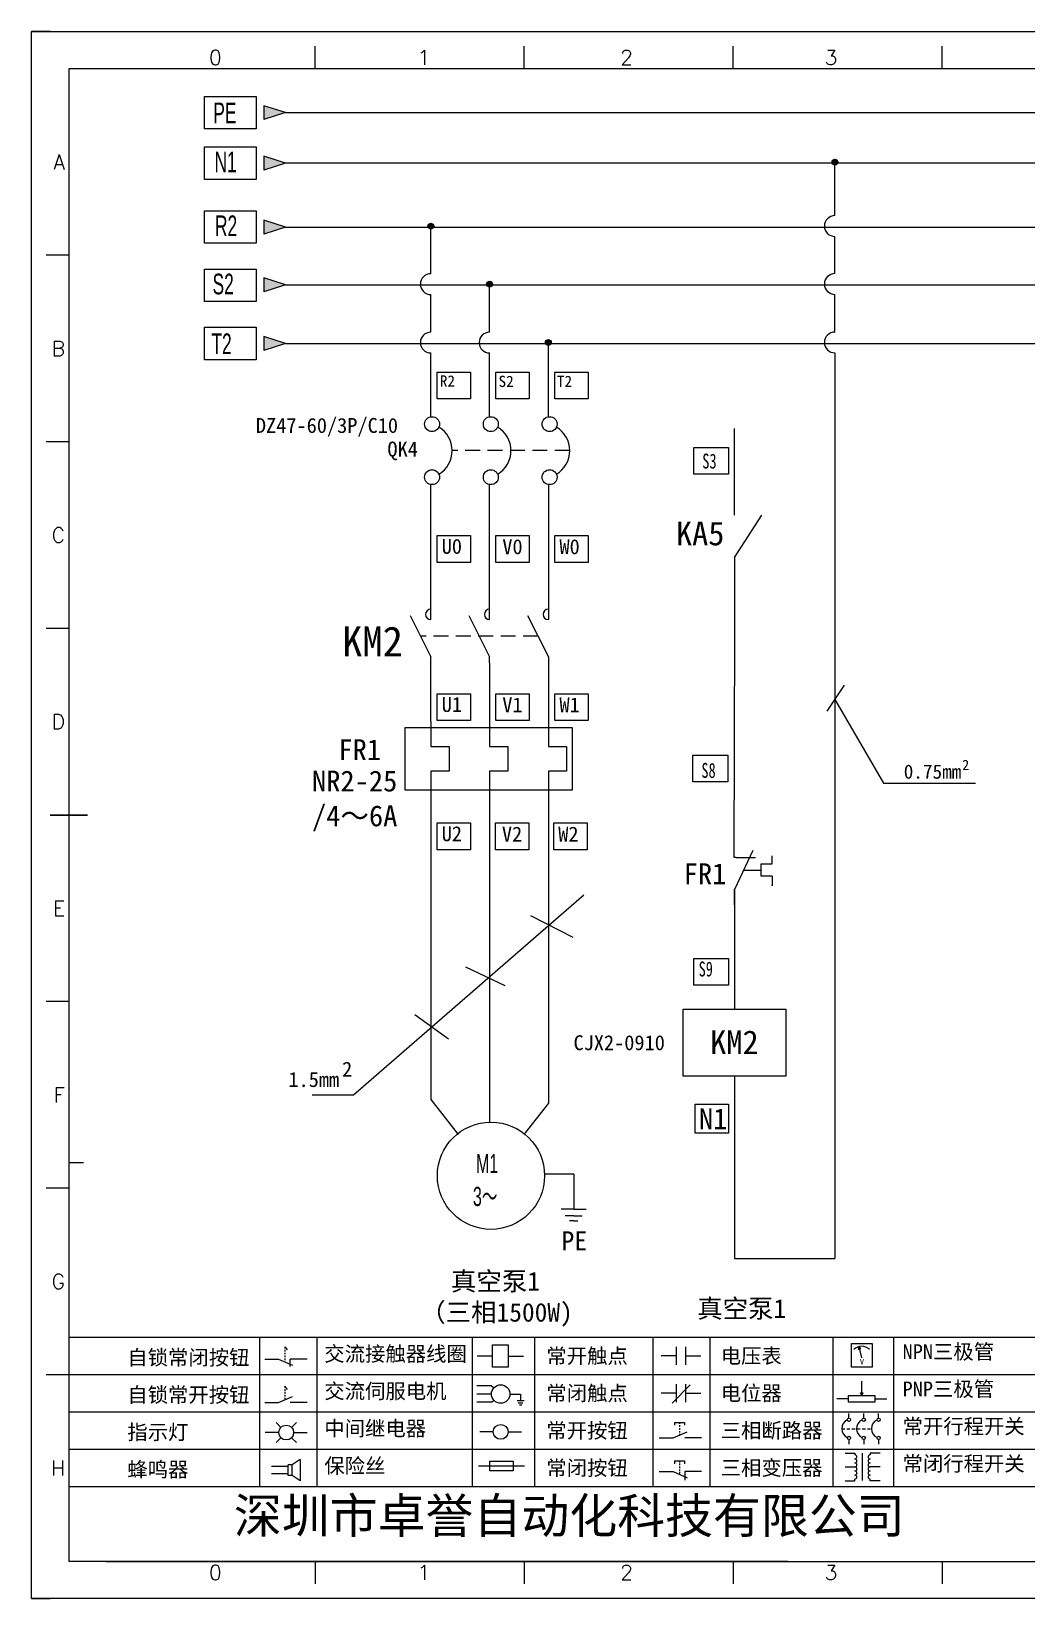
# Model space of a CAD drawing. Header units: millimetres. Extents: x -300 to 54435, y -106 to 60527.
# Drawn here: x 451.1 to 584.5, y 1904.7 to 2114.7 of the extents above; entities that cross this region are included whole.
import ezdxf
from ezdxf.enums import TextEntityAlignment as Align

# ---------------------------------------------------------------- set-up
doc = ezdxf.new("R2010")
doc.units = ezdxf.units.MM
doc.linetypes.add('ACISOWELD', pattern=[3, 2, -1])
for name, color, linetype in [('AE_BOR', 1, 'Continuous'), ('MISC', 2, 'Continuous'), ('SYMS', 7, 'Continuous')]:
    doc.layers.add(name, color=color, linetype=linetype)
doc.styles.get("Standard").update_dxf_attribs({"font": ''})
doc.styles.add('WD', font='romans.shx', dxfattribs={"width": 0.8, "bigfont": 'gbcbig.shx'})
doc.styles.add('样式 0', font='')
doc.styles.add('样式 2', font='')
doc.styles.add('样式 8', font='arial.ttf', dxfattribs={"width": 0.6, "height": 2.5})
doc.styles.add('汉字', font='')
doc.styles.get('Standard').set_extended_font_data('SimSun')
doc.styles.get('样式 0').set_extended_font_data('KaiTi_GB2312')
doc.styles.get('样式 2').set_extended_font_data('NSimSun')
doc.styles.get('汉字').set_extended_font_data('新宋体')

# ---------------------------------------------------------------- blocks, each defined once
blk = doc.blocks.new('WDDOT')
blk.add_hatch(color=256).paths.add_polyline_path([(0.5, 0, 1), (-0.5, 0, 1)])
blk.add_circle((0, 0), 0.5)
blk = doc.blocks.new('*U4')
at = {"linetype": 'ByBlock'}
for p, q in [((-1909.23, -780.45), (-1909.23, -780.67)), ((-1909.23, -780.45), (-1908.92, -780.84)), ((-1909.23, -780.84), (-1909.23, -781.05)), ((-1911.92, -782.07), (-1910.06, -782.07)), ((-1910.06, -782.07), (-1908.18, -782.88)), ((-1909.23, -781.23), (-1909.23, -781.44)), ((-1909.23, -781.61), (-1909.23, -781.83)), ((-1909.23, -782), (-1909.23, -782.21)), ((-1909.23, -782.38), (-1909.23, -782.43)), ((-1908.52, -783.07), (-1908.52, -782.07)), ((-1906.25, -782.07), (-1908.52, -782.07))]:
    blk.add_line(p, q, dxfattribs=at)
blk = doc.blocks.new('*U6')
at = {"linetype": 'ByBlock'}
for p, q in [((-1908.88, -791.17), (-1909.23, -790.71)), ((-1909.23, -790.71), (-1909.23, -790.92)), ((-1909.23, -791.09), (-1909.23, -791.31)), ((-1909.23, -791.48), (-1909.23, -791.69)), ((-1911.92, -792.89), (-1910.06, -792.89)), ((-1910.06, -792.89), (-1908.18, -792.08)), ((-1909.23, -791.86), (-1909.23, -792.08)), ((-1909.23, -792.25), (-1909.23, -792.47)), ((-1906.25, -792.89), (-1908.52, -792.89))]:
    blk.add_line(p, q, dxfattribs=at)
blk = doc.blocks.new('蜂鸣器')
at = {"linetype": 'ByBlock'}
for p, q in [((-1907.17, -795.53), (-1908.25, -796.26)), ((-1907.17, -795.53), (-1907.17, -798.41)), ((-1908.8, -796.48), (-1911.01, -796.48)), ((-1908.8, -797.46), (-1911.01, -797.46)), ((-1908.25, -796.26), (-1908.8, -796.26)), ((-1908.8, -797.68), (-1908.8, -796.26)), ((-1908.25, -797.68), (-1908.8, -797.68)), ((-1908.25, -797.68), (-1908.25, -796.26)), ((-1907.17, -798.41), (-1908.25, -797.68))]:
    blk.add_line(p, q, dxfattribs=at)
blk = doc.blocks.new('指示灯')
at = {"linetype": 'ByBlock'}
for p, q in [((-1854.25, -776.92), (-1856.06, -776.92)), ((-1854.62, -775.59), (-1853.97, -776.23)), ((-1851.9, -775.59), (-1852.54, -776.23)), ((-1852.26, -776.92), (-1850.45, -776.92)), ((-1854.62, -778.25), (-1853.97, -777.61)), ((-1851.9, -778.25), (-1852.54, -777.61))]:
    blk.add_line(p, q, dxfattribs=at)
blk.add_circle((-1853.26, -776.92), 0.992, dxfattribs=at)
blk = doc.blocks.new('交流接触器线圈')
at = {"linetype": 'ByBlock'}
for p, q in [((-1880.82, -781.77), (-1882.87, -781.77)), ((-1878.72, -781.77), (-1876.67, -781.77))]:
    blk.add_line(p, q, dxfattribs=at)
blk.add_lwpolyline([(-1880.82, -780.28), (-1878.72, -780.28), (-1878.72, -783.26), (-1880.82, -783.26)], close=True, dxfattribs=at)
blk = doc.blocks.new('交流伺服电机')
at = {"linetype": 'ByBlock'}
for p, q in [((-1880.97, -785.75), (-1882.94, -785.75)), ((-1880.97, -786.85), (-1882.94, -786.85)), ((-1880.97, -785.75), (-1880.65, -786.03)), ((-1878.49, -786.85), (-1877.07, -786.85)), ((-1877.07, -786.85), (-1877.07, -787.72)), ((-1880.97, -787.94), (-1882.94, -787.94)), ((-1880.97, -787.94), (-1880.65, -787.67)), ((-1877.54, -787.72), (-1876.59, -787.72)), ((-1877.38, -788.01), (-1876.75, -788.01)), ((-1877.23, -788.29), (-1876.9, -788.29))]:
    blk.add_line(p, q, dxfattribs=at)
blk.add_circle((-1879.73, -786.85), 1.24, dxfattribs=at)
blk = doc.blocks.new('中间继电器')
at = {"linetype": 'ByBlock'}
for p, q in [((-1880.72, -791.92), (-1882.54, -791.92)), ((-1878.74, -791.92), (-1876.92, -791.92))]:
    blk.add_line(p, q, dxfattribs=at)
blk.add_circle((-1879.73, -791.92), 0.992, dxfattribs=at)
blk = doc.blocks.new('保险丝')
at = {"linetype": 'ByBlock'}
blk.add_line((-1882.72, -796.49), (-1876.55, -796.49), dxfattribs=at)
blk.add_lwpolyline([(-1881.2, -795.86), (-1878.06, -795.86), (-1878.06, -797.12), (-1881.2, -797.12)], close=True, dxfattribs=at)
blk = doc.blocks.new('常开按钮')
at = {"linetype": 'ByBlock'}
for p, q in [((-1910.06, -787.73), (-1908.18, -786.93)), ((-1909.9, -785.68), (-1908.56, -785.68)), ((-1909.9, -785.68), (-1909.9, -786.07)), ((-1909.23, -785.68), (-1909.23, -785.89)), ((-1909.23, -786.06), (-1909.23, -786.28)), ((-1909.23, -786.45), (-1909.23, -786.67)), ((-1909.23, -786.84), (-1909.23, -787.05)), ((-1909.23, -787.22), (-1909.23, -787.38)), ((-1908.56, -785.68), (-1908.56, -786.07)), ((-1911.92, -787.73), (-1910.06, -787.73)), ((-1906.25, -787.73), (-1908.52, -787.73))]:
    blk.add_line(p, q, dxfattribs=at)
blk = doc.blocks.new('常开触点')
at = {"linetype": 'ByBlock'}
for p, q in [((-1853.82, -782.99), (-1853.82, -780.56)), ((-1852.6, -782.99), (-1852.6, -780.56)), ((-1853.82, -781.77), (-1855.88, -781.77)), ((-1852.6, -781.77), (-1850.55, -781.77))]:
    blk.add_line(p, q, dxfattribs=at)
blk = doc.blocks.new('常闭触点')
at = {"linetype": 'ByBlock'}
for p, q in [((-1853.82, -786.77), (-1855.88, -786.77)), ((-1852.01, -785.66), (-1854.43, -788.1)), ((-1853.82, -787.99), (-1853.82, -785.56)), ((-1852.6, -787.99), (-1852.6, -785.56)), ((-1852.6, -786.77), (-1850.55, -786.77))]:
    blk.add_line(p, q, dxfattribs=at)
blk = doc.blocks.new('常闭按钮')
at = {"linetype": 'ByBlock'}
for p, q in [((-1854.11, -790.83), (-1852.77, -790.83)), ((-1854.11, -790.83), (-1854.11, -791.22)), ((-1853.44, -790.83), (-1853.44, -791.04)), ((-1853.44, -791.21), (-1853.44, -791.43)), ((-1853.44, -791.6), (-1853.44, -791.82)), ((-1852.77, -790.83), (-1852.77, -791.22)), ((-1856.13, -792.28), (-1854.28, -792.28)), ((-1854.28, -792.28), (-1852.4, -793.09)), ((-1853.44, -791.99), (-1853.44, -792.2)), ((-1853.44, -792.37), (-1853.44, -792.53)), ((-1850.47, -792.28), (-1852.73, -792.28)), ((-1852.73, -792.28), (-1852.73, -793.43))]:
    blk.add_line(p, q, dxfattribs=at)
blk = doc.blocks.new('电压表')
at = {"linetype": 'ByBlock'}
for p, q in [((-1814.84, -780.75), (-1814.91, -781.13)), ((-1814.6, -781.05), (-1814.91, -781.13)), ((-1814.84, -780.75), (-1814.46, -782.26)), ((-1814.84, -780.75), (-1814.6, -781.05))]:
    blk.add_line(p, q, dxfattribs=at)
blk.add_lwpolyline([(-1815.84, -780.34), (-1813.07, -780.34), (-1813.07, -783.49), (-1815.84, -783.49)], close=True, dxfattribs=at)
blk.add_arc((-1814.46, -782.26), 1.56, 46.8313, 133.1687, dxfattribs=at)
at = {"linetype": 'ByBlock', "insert": (-1814.7, -782.39), "char_height": 0.75, "width": 0.6768, "attachment_point": 1}
blk.add_mtext('V', dxfattribs=at)
blk = doc.blocks.new('电位器')
at = {"linetype": 'ByBlock'}
for p, q in [((-1814.45, -787.3), (-1814.45, -785.39)), ((-1814.45, -787.3), (-1814.62, -786.96)), ((-1814.62, -786.96), (-1814.27, -786.96)), ((-1814.45, -787.3), (-1814.27, -786.96)), ((-1816.21, -787.75), (-1817.79, -787.75)), ((-1812.68, -787.75), (-1811.1, -787.75))]:
    blk.add_line(p, q, dxfattribs=at)
blk.add_lwpolyline([(-1816.21, -787.3), (-1812.68, -787.3), (-1812.68, -788.2), (-1816.21, -788.2)], close=True, dxfattribs=at)
blk = doc.blocks.new('三相断路器')
at = {"linetype": 'ByBlock'}
for p, q in [((-1816.17, -790.33), (-1816.17, -789.7)), ((-1814.17, -790.33), (-1814.17, -789.7)), ((-1812.18, -790.33), (-1812.18, -789.7)), ((-1817.14, -791.74), (-1816.72, -791.74)), ((-1816.45, -791.74), (-1816.03, -791.74)), ((-1816.17, -793.19), (-1816.17, -793.83)), ((-1815.76, -791.74), (-1815.34, -791.74)), ((-1815.07, -791.74), (-1814.65, -791.74)), ((-1814.38, -791.74), (-1813.96, -791.74)), ((-1814.17, -793.19), (-1814.17, -793.83)), ((-1813.69, -791.74), (-1813.27, -791.74)), ((-1812.18, -793.19), (-1812.18, -793.83))]:
    blk.add_line(p, q, dxfattribs=at)
for centre in [(-1816.17, -790.55), (-1814.17, -790.55), (-1812.18, -790.55), (-1816.17, -792.98), (-1814.17, -792.98), (-1812.18, -792.98)]:
    blk.add_circle(centre, 0.219, dxfattribs=at)
for centre in [(-1815.81, -791.74), (-1813.82, -791.74), (-1811.83, -791.74)]:
    blk.add_arc(centre, 1.32, 115.5791, 244.4209, dxfattribs=at)
blk = doc.blocks.new('三相变压器')
at = {"linetype": 'ByBlock'}
for p, q in [((-1816.69, -795.03), (-1815.37, -795.03)), ((-1815.37, -795.03), (-1815.37, -795.24)), ((-1814.34, -798.7), (-1814.34, -795.04)), ((-1812, -795.03), (-1813.32, -795.03)), ((-1813.32, -795.03), (-1813.32, -795.24)), ((-1816.69, -796.87), (-1815.37, -796.87)), ((-1812, -796.87), (-1813.32, -796.87)), ((-1816.69, -798.71), (-1815.37, -798.71)), ((-1815.37, -798.71), (-1815.37, -798.5)), ((-1813.32, -798.71), (-1813.32, -798.5)), ((-1812, -798.71), (-1813.32, -798.71))]:
    blk.add_line(p, q, dxfattribs=at)
for centre, start, end in [((-1815.37, -795.51), 270, 90), ((-1815.37, -796.06), 270, 90), ((-1813.32, -795.51), 90, 270), ((-1813.32, -796.06), 90, 270), ((-1815.37, -796.6), 270, 90), ((-1815.37, -797.14), 270, 90), ((-1815.37, -797.68), 270, 90), ((-1815.37, -798.23), 270, 90), ((-1813.32, -796.6), 90, 270), ((-1813.32, -797.14), 90, 270), ((-1813.32, -797.68), 90, 270), ((-1813.32, -798.23), 90, 270)]:
    blk.add_arc(centre, 0.271, start, end, dxfattribs=at)

msp = doc.modelspace()

# ---------------------------------------------------------------- hatches: boundary and pattern name
for points in [[(482.247, 2097.953), (485.165, 2097.017), (482.247, 2096.082)], [(559.183, 2097.148, 1), (558.397, 2097.148, 1)], [(482.247, 2089.387), (485.165, 2088.452), (482.247, 2087.516)], [(505.034, 2088.566, 1), (504.247, 2088.566, 1)], [(482.247, 2081.629), (485.165, 2080.694), (482.247, 2079.759)], [(512.909, 2080.804, 1), (512.122, 2080.804, 1)], [(482.247, 2073.794), (485.165, 2072.859), (482.247, 2071.924)], [(520.783, 2072.974, 1), (519.996, 2072.974, 1)]]:
    msp.add_hatch(color=7).paths.add_polyline_path(points)
at = {"layer": 'MISC'}
msp.add_hatch(color=7, dxfattribs=at).paths.add_polyline_path([(482.247, 2104.717), (485.165, 2103.782), (482.247, 2102.847)])

# ---------------------------------------------------------------- linework, layer by layer
at = {"color": 7}
for p, q in [((743.121, 2109.676), (456.121, 2109.676)), ((456.121, 2109.676), (456.121, 1909.676)), ((485.165, 2097.017), (482.247, 2097.953)), ((482.247, 2097.953), (482.247, 2096.082)), ((485.165, 2097.017), (482.247, 2096.082)), ((720.869, 2097.021), (485.165, 2097.021)), ((558.774, 2089.981), (558.774, 2097.148)), ((485.165, 2088.452), (482.247, 2089.387)), ((482.247, 2089.387), (482.247, 2087.516)), ((485.165, 2088.452), (482.247, 2087.516)), ((485.165, 2088.456), (516.258, 2088.456)), ((504.641, 2082.198), (504.641, 2088.566)), ((516.258, 2088.456), (720.869, 2088.456)), ((558.774, 2082.219), (558.774, 2087.193)), ((485.165, 2080.694), (482.247, 2081.629)), ((482.247, 2081.629), (482.247, 2079.759)), ((485.165, 2080.694), (482.247, 2079.759)), ((485.165, 2080.694), (516.251, 2080.694)), ((504.641, 2074.367), (504.641, 2079.41)), ((512.515, 2074.367), (512.515, 2080.804)), ((516.251, 2080.694), (720.762, 2080.694)), ((558.774, 2074.384), (558.774, 2079.431)), ((485.165, 2072.859), (482.247, 2073.794)), ((482.247, 2073.794), (482.247, 2071.924)), ((485.165, 2072.859), (482.247, 2071.924)), ((485.165, 2072.859), (516.25, 2072.859)), ((516.25, 2072.859), (720.856, 2072.859)), ((545.336, 2044.181), (548.991, 2049.853)), ((501.863, 2036.392), (504.641, 2030.883)), ((509.738, 2036.392), (512.516, 2030.883)), ((517.613, 2036.392), (520.391, 2030.883)), ((558.774, 2025.147), (565.285, 2013.959)), ((504.641, 2018.853), (507.093, 2018.853)), ((507.093, 2018.853), (507.093, 2015.551)), ((512.516, 2018.853), (514.968, 2018.853)), ((514.968, 2018.853), (514.968, 2015.551)), ((520.39, 2018.853), (522.843, 2018.853)), ((522.843, 2018.853), (522.843, 2015.551)), ((507.093, 2015.551), (504.641, 2015.551)), ((514.968, 2015.551), (512.516, 2015.551)), ((522.843, 2015.551), (520.39, 2015.551)), ((565.285, 2013.959), (577.632, 2013.959)), ((547.782, 2004.929), (545.327, 1999.674)), ((545.561, 2003.971), (548.147, 2003.971)), ((548.923, 2003.127), (550.364, 2003.127)), ((548.923, 2001.476), (548.923, 2003.127)), ((550.392, 2001.476), (548.923, 2001.476)), ((545.336, 1999.674), (545.336, 1995.264)), ((545.336, 1999.674), (545.336, 1988.676)), ((550.392, 2000.206), (550.392, 2000.216)), ((545.336, 1999.056), (545.336, 1983.676)), ((545.336, 1974.676), (545.336, 1950.255)), ((523.786, 1961.548), (519.88, 1961.548)), ((523.786, 1961.548), (523.786, 1956.849)), ((523.786, 1955.976), (522.66, 1955.976)), ((523.786, 1955.282), (523.212, 1955.282)), ((523.786, 1955.976), (524.912, 1955.976)), ((523.786, 1955.282), (524.36, 1955.282)), ((545.336, 1950.255), (558.774, 1950.27)), ((461.151, 1909.676), (740.651, 1909.676)), ((581.918, 1909.676), (641.868, 1909.676))]:
    msp.add_line(p, q, dxfattribs=at)
at = {"color": 7, "ltscale": 2}
for p, q in [((504.641, 2088.566), (504.247, 2088.566)), ((512.515, 2080.804), (512.122, 2080.804)), ((520.389, 2072.974), (519.996, 2072.974)), ((520.389, 2063.035), (520.389, 2072.859)), ((504.641, 2063.035), (504.641, 2071.579)), ((512.515, 2063.035), (512.515, 2071.579)), ((545.336, 2049.853), (545.336, 2061.479)), ((504.641, 2035.853), (504.641, 2053.952)), ((512.515, 2035.853), (512.515, 2053.952)), ((520.389, 2053.952), (520.389, 2035.853)), ((545.336, 2044.181), (545.336, 2034.636)), ((504.641, 2030.373), (504.641, 2030.883)), ((512.515, 2030.373), (512.515, 2030.884)), ((520.389, 2030.885), (520.389, 2030.373)), ((504.641, 2022.186), (504.641, 2030.373)), ((512.515, 2030.054), (512.515, 2030.373)), ((512.515, 2030.061), (512.516, 2018.853)), ((520.39, 2030.373), (520.39, 2018.853)), ((504.641, 2022.186), (504.641, 2018.853)), ((520.39, 2021.378), (504.641, 2021.379)), ((504.641, 2015.551), (504.641, 1998.804)), ((512.516, 2015.551), (512.516, 1998.804)), ((520.39, 2015.551), (520.39, 1998.804)), ((545.561, 2003.971), (545.327, 2003.971)), ((550.363, 2003.127), (550.362, 2004.223)), ((546.555, 2002.301), (548.923, 2002.301)), ((550.392, 2001.476), (550.392, 2000.216)), ((545.327, 1999.674), (545.327, 1999.056)), ((545.336, 1997.638), (545.336, 1999.674)), ((504.642, 1998.804), (504.642, 1981.245)), ((512.516, 1998.804), (512.516, 1981.245)), ((520.391, 1998.803), (520.391, 1981.245)), ((504.642, 1991.539), (504.642, 1971.554)), ((512.516, 1991.539), (512.516, 1968.521)), ((520.391, 1991.539), (520.391, 1971.082)), ((504.642, 1971.554), (508.288, 1966.864)), ((520.391, 1971.082), (517.114, 1966.86)), ((518.438, 1968.524), (518.438, 1968.524)), ((552.456, 1909.676), (456.121, 1909.676))]:
    msp.add_line(p, q, dxfattribs=at)
at = {"color": 7, "lineweight": 0}
for p, q in [((558.774, 2071.596), (558.774, 1950.27)), ((523.786, 1956.849), (522.096, 1956.849)), ((523.786, 1956.849), (525.476, 1956.849))]:
    msp.add_line(p, q, dxfattribs=at)
at = {"color": 7, "linetype": 'ACISOWELD'}
for p, q in [((523.251, 2058.494), (507.502, 2058.494)), ((519.002, 2033.637), (503.252, 2033.637))]:
    msp.add_line(p, q, dxfattribs=at)
at = {"color": 7, "linetype": 'Continuous', "lineweight": 0}
msp.add_line((545.336, 2034.636), (545.238, 2003.971), dxfattribs=at)
at = {"color": 7, "lineweight": -2}
for p, q in [((557.727, 2023.61), (560.088, 2027.078)), ((525.146, 1998.943), (494.263, 1972.15)), ((517.985, 1996.217), (523.687, 1993.324)), ((509.295, 1989.345), (514.545, 1986.813)), ((502.506, 1982.924), (507.032, 1979.669)), ((494.263, 1972.15), (488.742, 1972.15)), ((481.7, 1939.676), (481.7, 1919.676)), ((489.377, 1939.676), (489.377, 1919.676)), ((510.167, 1939.676), (510.167, 1919.676)), ((518.52, 1939.676), (518.52, 1919.676)), ((534.375, 1939.676), (534.375, 1919.676)), ((542.024, 1939.676), (542.024, 1919.676)), ((558.516, 1939.676), (558.516, 1919.676)), ((566.618, 1939.676), (566.618, 1919.676))]:
    msp.add_line(p, q, dxfattribs=at)
at = {"color": 7, "lineweight": 9, "ltscale": 0.1}
for p, q in [((456.121, 1963.105), (458.12, 1963.105)), ((552.456, 1909.676), (581.918, 1909.676)), ((580.56, 1909.676), (580.56, 1909.676)), ((580.56, 1909.676), (580.56, 1909.676)), ((580.56, 1909.676), (580.56, 1909.676)), ((580.56, 1909.676), (580.56, 1909.676))]:
    msp.add_line(p, q, dxfattribs=at)
at = {"color": 7, "linetype": 'ByBlock'}
for p, q in [((743.121, 1939.676), (456.121, 1939.676)), ((743.121, 1934.676), (456.121, 1934.676)), ((743.121, 1929.676), (456.121, 1929.676)), ((743.121, 1924.676), (456.121, 1924.676)), ((743.121, 1919.676), (456.121, 1919.676))]:
    msp.add_line(p, q, dxfattribs=at)
at = {"color": 7, "lineweight": -3}
for points in [[(474.299, 2105.962), (481.24, 2105.962), (481.24, 2101.61), (474.299, 2101.61)], [(474.299, 2099.194), (481.24, 2099.194), (481.24, 2094.841), (474.299, 2094.841)], [(474.299, 2090.628), (481.24, 2090.628), (481.24, 2086.275), (474.299, 2086.275)], [(474.299, 2082.832), (481.24, 2082.832), (481.24, 2078.479), (474.299, 2078.479)], [(474.299, 2075.035), (481.24, 2075.035), (481.24, 2070.683), (474.299, 2070.683)]]:
    msp.add_lwpolyline(points, close=True, dxfattribs=at)
at = {"color": 7, "ltscale": 2}
for points in [[(505.503, 2069.024), (509.964, 2069.024), (509.964, 2065.428), (505.503, 2065.428)], [(513.368, 2069.024), (517.829, 2069.024), (517.829, 2065.428), (513.368, 2065.428)], [(521.277, 2069.024), (525.738, 2069.024), (525.738, 2065.428), (521.277, 2065.428)], [(539.86, 2058.908), (544.536, 2058.908), (544.536, 2055.336), (539.86, 2055.336)], [(505.502, 2047.116), (509.963, 2047.116), (509.963, 2043.52), (505.502, 2043.52)], [(513.367, 2047.116), (517.828, 2047.116), (517.828, 2043.52), (513.367, 2043.52)], [(521.276, 2047.116), (525.737, 2047.116), (525.737, 2043.52), (521.276, 2043.52)], [(505.502, 2025.921), (509.963, 2025.921), (509.963, 2022.326), (505.502, 2022.326)], [(513.367, 2025.921), (517.828, 2025.921), (517.828, 2022.326), (513.367, 2022.326)], [(521.276, 2025.921), (525.737, 2025.921), (525.737, 2022.326), (521.276, 2022.326)], [(501.198, 2021.379), (523.592, 2021.379), (523.592, 2012.995), (501.198, 2012.995)], [(539.762, 2017.696), (544.438, 2017.696), (544.438, 2014.124), (539.762, 2014.124)], [(505.502, 2008.607), (509.963, 2008.607), (509.963, 2005.011), (505.502, 2005.011)], [(513.309, 2008.607), (517.77, 2008.607), (517.77, 2005.011), (513.309, 2005.011)], [(521.117, 2008.607), (525.577, 2008.607), (525.577, 2005.011), (521.117, 2005.011)], [(539.86, 1990.459), (544.536, 1990.459), (544.536, 1986.887), (539.86, 1986.887)], [(540.072, 1970.941), (544.536, 1970.941), (544.536, 1967.055), (540.072, 1967.055)]]:
    msp.add_lwpolyline(points, close=True, dxfattribs=at)
at = {"color": 7}
msp.add_lwpolyline([(538.47, 1983.676), (552.201, 1983.676), (552.201, 1974.676), (538.47, 1974.676)], close=True, dxfattribs=at)
for centre, radius in [((558.79, 2097.148), 0.393), ((504.641, 2088.566), 0.393), ((512.515, 2080.804), 0.393), ((520.389, 2072.974), 0.393), ((512.7, 1961.34), 7.183)]:
    msp.add_circle(centre, radius, dxfattribs=at)
at = {"color": 7, "lineweight": 0}
for centre in [(504.804, 2062.048), (512.679, 2062.048), (520.553, 2062.048), (504.804, 2054.939), (512.679, 2054.939), (520.553, 2054.939)]:
    msp.add_circle(centre, 1, dxfattribs=at)
at = {"color": 7, "ltscale": 2}
for centre in [(558.774, 2088.587), (504.641, 2080.804), (558.774, 2080.825), (504.641, 2072.973), (512.515, 2072.973), (558.774, 2072.99)]:
    msp.add_arc(centre, 1.394, 90, 270, dxfattribs=at)
at = {"color": 7, "lineweight": 0}
for centre in [(503.811, 2058.494), (511.686, 2058.494), (519.56, 2058.494)]:
    msp.add_arc(centre, 3.691, 301.18201, 58.81799, dxfattribs=at)
at = {"color": 7}
for centre in [(504.641, 2036.556), (512.516, 2036.556), (520.39, 2036.556)]:
    msp.add_arc(centre, 0.703, 90, 270, dxfattribs=at)
at = {"layer": 'AE_BOR', "color": 7, "lineweight": 30}
for p, q in [((453.651, 2114.676), (451.118, 2114.676)), ((453.621, 2009.676), (458.621, 2009.676)), ((451.118, 1904.676), (453.651, 1904.676))]:
    msp.add_line(p, q, dxfattribs=at)
at = {"layer": 'AE_BOR', "color": 7, "lineweight": 15}
for p, q in [((451.118, 2114.676), (748.118, 2114.676)), ((451.118, 1904.676), (451.118, 2114.676)), ((748.118, 1904.676), (451.118, 1904.676))]:
    msp.add_line(p, q, dxfattribs=at)
at = {"layer": 'AE_BOR', "color": 7}
for p, q in [((489.151, 2109.676), (489.151, 2112.676)), ((517.151, 2109.676), (517.151, 2112.676)), ((545.151, 2109.676), (545.151, 2112.676)), ((573.151, 2109.676), (573.151, 2112.676)), ((456.121, 2084.676), (453.121, 2084.676)), ((456.121, 2059.676), (453.121, 2059.676)), ((456.121, 2034.676), (453.121, 2034.676)), ((456.121, 1984.676), (453.121, 1984.676)), ((456.121, 1959.676), (453.121, 1959.676)), ((456.121, 1934.676), (453.121, 1934.676)), ((489.151, 1909.676), (489.151, 1906.676)), ((517.151, 1909.676), (517.151, 1906.676)), ((545.151, 1909.676), (545.151, 1906.676)), ((573.151, 1909.676), (573.151, 1906.676))]:
    msp.add_line(p, q, dxfattribs=at)
at = {"layer": 'MISC', "color": 7}
for p, q in [((485.165, 2103.782), (482.247, 2104.717)), ((482.247, 2104.717), (482.247, 2102.847)), ((485.165, 2103.782), (482.247, 2102.847)), ((485.165, 2103.786), (720.869, 2103.786))]:
    msp.add_line(p, q, dxfattribs=at)

# ---------------------------------------------------------------- block references
at = {"color": 7, "linetype": 'ByBlock'}
for name, p in [('*U4', (2394.309, 2718.853)), ('交流接触器线圈', (2393.734, 2718.945)), ('常开触点', (2391.388, 2718.974)), ('电压表', (2376.827, 2719.192)), ('*U6', (2394.309, 2723.853)), ('交流伺服电机', (2393.734, 2718.945)), ('常闭触点', (2391.388, 2718.974)), ('电位器', (2376.827, 2719.192)), ('指示灯', (2338.524, 2703.853)), ('中间继电器', (2393.734, 2718.945)), ('常开按钮', (2447.174, 2713.974)), ('三相断路器', (2376.827, 2719.192)), ('三相变压器', (2376.827, 2719.192)), ('蜂鸣器', (2394.309, 2718.853)), ('保险丝', (2393.734, 2718.945)), ('常闭按钮', (2391.388, 2713.974))]:
    msp.add_blockref(name, p, dxfattribs=at)
at = {"layer": 'SYMS', "color": 7, "lineweight": -3, "xscale": 0.5, "yscale": 0.5, "zscale": 0.5}
for p in [(558.79, 2097.148), (558.79, 2097.148), (504.641, 2088.566), (512.515, 2080.804), (520.389, 2072.974)]:
    msp.add_blockref('WDDOT', p, dxfattribs=at)

# ---------------------------------------------------------------- texts
at = {"color": 7, "style": '汉字'}
msp.add_text('QK4', height=2, dxfattribs=at).set_placement((500.867, 2058.703), align=Align.MIDDLE_CENTER)
at = {"color": 7}
msp.add_text('0.75mm', height=1.89, dxfattribs=at).set_placement((568.006, 2014.546))
at = {"color": 7, "attachment_point": 1}
for s, insert, char_height, width, style in [('N1', (475.664, 2098.572), 2.772, 4.96666, '样式 8'), ('R2', (475.727, 2090.009), 2.772, 4.96666, '样式 8'), ('S2', (475.397, 2082.208), 2.772, 4.96666, '样式 8'), ('T2', (475.247, 2074.202), 2.772, 4.96666, '样式 8'), ('KA5', (537.484, 2048.993), 3.185, 7.10735, '样式 0'), ('\\pi0.45543;KM2', (541.617, 1980.819), 3.185, 7.31625, '样式 2'), ('M1', (510.7, 1964.257), 2.56, 8.7428, '样式 8'), ('{\\f|b0|i0|c2|p2;3\\fSimSun|b0|i0|c134|p2;～}', (510.285, 1959.847), 2.56, 9.87863, '样式 8')]:
    msp.add_mtext(s, dxfattribs=dict(at, insert=insert, char_height=char_height, width=width, style=style))
for s, insert, char_height, width in [('2', (575.856, 2017.07), 1.35, 2.39904), ('2', (575.856, 2017.07), 1.35, 2.39904), ('\\pi6.372;真空泵1\\P\\pi2.254;（三相1500W)', (500.968, 1948.461), 2.5, 23.05006), ('{\\fSimSun|b0|i0|c134|p2;真空泵1}', (540.328, 1944.802), 2.5, 47.49761)]:
    msp.add_mtext(s, dxfattribs=dict(at, insert=insert, char_height=char_height, width=width))
at = {"color": 7, "lineweight": -2, "attachment_point": 1}
for s, insert, char_height, width in [('{PE}', (522.136, 1953.898), 2.5415, 5.69717), ('深圳市卓誉自动化科技有限公司', (478.254, 1918.148), 4.70644, 96.11383)]:
    msp.add_mtext(s, dxfattribs=dict(at, insert=insert, char_height=char_height, width=width))
at = {"color": 7, "char_height": 2, "attachment_point": 1, "style": '汉字'}
for s, insert in [('{\\fKaiTi_GB2312|b0|i0|c134|p49;交流接触器线圈}', (490.371, 1938.485)), ('{\\fKaiTi_GB2312|b0|i0|c134|p49;常开触点}', (520.125, 1938.198)), ('{\\fKaiTi_GB2312|b0|i0|c134|p49;电压表}', (543.484, 1938.207)), ('{\\fKaiTi_GB2312|b0|i0|c134|p49;NPN三极管}', (567.851, 1938.769)), ('{\\fKaiTi_GB2312|b0|i0|c134|p49;自锁常闭按钮}', (463.977, 1937.991)), ('{\\fKaiTi_GB2312|b0|i0|c134|p49;自锁常开按钮}', (463.977, 1932.991)), ('{\\fKaiTi_GB2312|b0|i0|c134|p49;交流伺服电机}', (490.371, 1933.485)), ('{\\fKaiTi_GB2312|b0|i0|c134|p49;常闭触点}', (520.125, 1933.198)), ('{\\fKaiTi_GB2312|b0|i0|c134|p49;电位器}', (543.484, 1933.207)), ('{\\fKaiTi_GB2312|b0|i0|c134|p49;PNP三极管}', (567.851, 1933.769)), ('{\\fKaiTi_GB2312|b0|i0|c134|p49;指示灯}', (463.977, 1927.991)), ('{\\fKaiTi_GB2312|b0|i0|c134|p49;中间继电器}', (490.371, 1928.485)), ('{\\fKaiTi_GB2312|b0|i0|c134|p49;常开按钮}', (520.125, 1928.198)), ('{\\fKaiTi_GB2312|b0|i0|c134|p49;三相断路器}', (543.484, 1928.207)), ('{\\fKaiTi_GB2312|b0|i0|c134|p49;常开行程开关}', (567.851, 1928.769)), ('{\\fKaiTi_GB2312|b0|i0|c134|p49;保险丝}', (490.371, 1923.485)), ('{\\fKaiTi_GB2312|b0|i0|c134|p49;常闭行程开关}', (567.851, 1923.769)), ('{\\fKaiTi_GB2312|b0|i0|c134|p49;蜂鸣器}', (463.977, 1922.991)), ('{\\fKaiTi_GB2312|b0|i0|c134|p49;常闭按钮}', (520.125, 1923.198)), ('{\\fKaiTi_GB2312|b0|i0|c134|p49;三相变压器}', (543.484, 1923.207))]:
    msp.add_mtext(s, dxfattribs=dict(at, insert=insert))
at = {"layer": 'AE_BOR', "color": 7, "style": 'WD'}
for s, p in [('0', (475.788, 2110.176)), ('1', (503.713, 2110.176)), ('2', (530.863, 2110.176)), ('3', (558.263, 2110.176)), ('0', (475.788, 1907.176)), ('1', (503.713, 1907.176)), ('2', (530.863, 1907.176)), ('3', (558.263, 1907.176))]:
    msp.add_text(s, height=2, dxfattribs=at).set_placement(p, align=Align.CENTER)
for s, p in [('A', (455.621, 2097.176)), ('B', (455.621, 2072.176)), ('C', (455.621, 2047.176)), ('D', (455.621, 2022.176)), ('E', (455.621, 1997.176)), ('F', (455.621, 1972.176)), ('G', (455.621, 1947.176)), ('H', (455.621, 1922.176))]:
    msp.add_text(s, height=2, dxfattribs=at).set_placement(p, align=Align.MIDDLE_RIGHT)
at = {"layer": 'MISC', "color": 7, "attachment_point": 1}
for s, insert, char_height, width, style in [('PE', (475.5, 2105.137), 2.772, 4.96666, '样式 8'), ('R2', (505.845, 2068.584), 1.5, 5.01683, '样式 0'), ('S2', (513.711, 2068.531), 1.5, 5.01683, '样式 0'), ('T2', (521.533, 2068.533), 1.5, 5.01683, '样式 0'), ('{\\fSimSun|b0|i0|c134|p2;DZ47-60/3P/C10}', (481.204, 2062.871), 2, 9.98661, '样式 0'), ('{\\W0.7;S3}', (541.021, 2058.096), 2, 3.31882, '样式 0'), ('U0', (506.1, 2046.676), 2, 5.01683, '样式 0'), ('V0', (514.222, 2046.623), 2, 5.01683, '样式 0'), ('W0', (521.874, 2046.625), 2, 5.01683, '样式 0'), ('KM2', (492.741, 2034.936), 4, 5.01683, '样式 0'), ('U1', (506.1, 2025.482), 2, 5.01683, '样式 0'), ('V1', (514.222, 2025.429), 2, 5.01683, '样式 0'), ('W1', (521.874, 2025.43), 2, 5.01683, '样式 0'), ('FR1', (492.255, 2019.827), 2.8, 5.01683, '样式 0'), ('{\\W0.7;S8}', (540.9, 2016.653), 2, 3.31882, '样式 0'), ('NR2-25\\P/4～6{A}', (488.723, 2015.63), 2.8, 20.46786, '样式 0'), ('U2', (506.1, 2008.167), 2, 5.01683, '样式 0'), ('V2', (514.164, 2008.114), 2, 5.01683, '样式 0'), ('W2', (521.714, 2008.116), 2, 5.01683, '样式 0'), ('FR1', (538.517, 2003.205), 2.8, 5.01683, '样式 0'), ('{\\W0.7;S9}', (540.531, 1990.039), 2, 3.31882, '样式 0'), ('{\\fSimSun|b0|i0|c134|p49;CJX2-0910}', (523.757, 1980.166), 2, 9.93959, '样式 0'), ('2', (492.754, 1976.618), 2, 5.01683, '样式 0'), ('1.5mm', (485.558, 1975.235), 2, 5.01683, '样式 0'), ('N1', (540.571, 1970.361), 2.8, 5.01683, '样式 0')]:
    msp.add_mtext(s, dxfattribs=dict(at, insert=insert, char_height=char_height, width=width, style=style))

doc.saveas('drawing.dxf')
